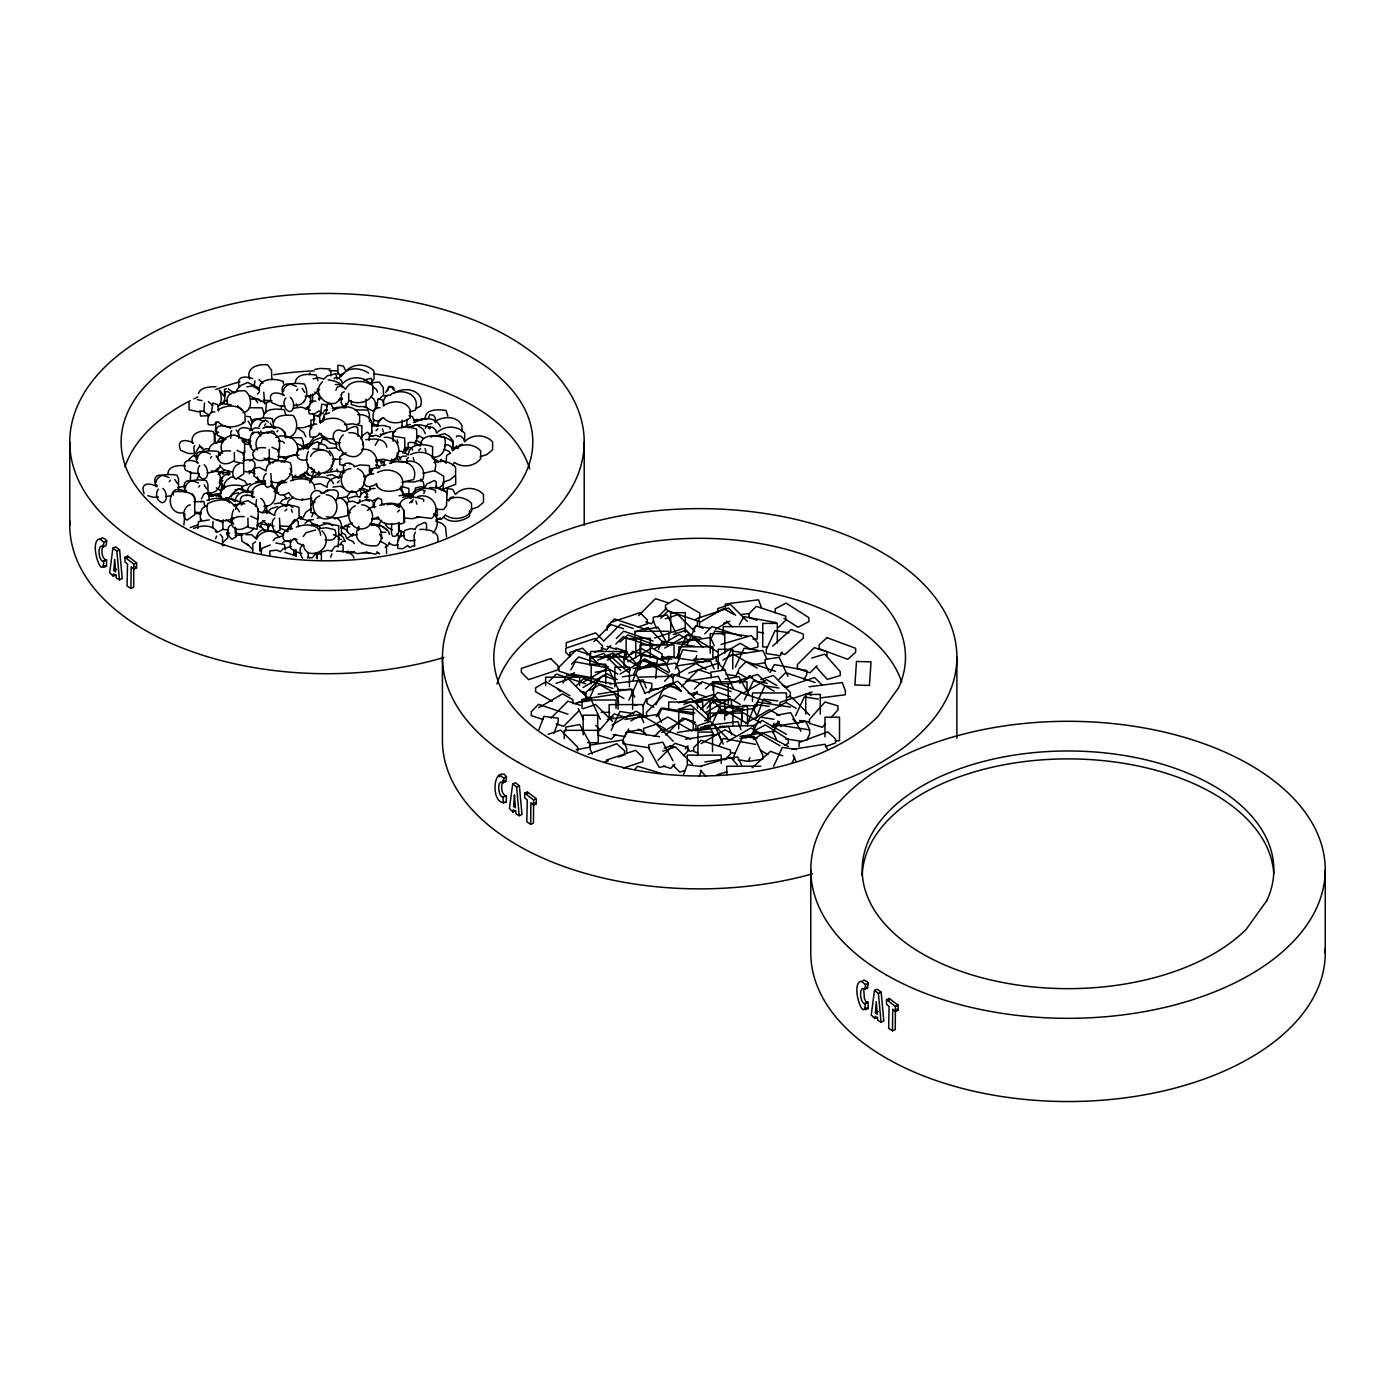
<?xml version="1.0" encoding="UTF-8"?>
<svg xmlns="http://www.w3.org/2000/svg" width="1395" height="1395" viewBox="0 0 1395 1395"><rect width="100%" height="100%" fill="white"/><g stroke="black" fill="none" stroke-linecap="round" stroke-linejoin="round"><path stroke-width="1.5" d="M335.288 384.532L340.955 384.636L345.489 389.275C350.633 379.196 364.723 379.858 372.866 385.717L372.866 393.634C369.222 403.085 356.893 404.672 348.715 400.505L347.599 404.184L345.018 405.718L342.507 405.771L341.304 402.353M341.304 395.116L342.037 392.727L344.356 391.786M348.715 393.407L348.715 401.341M368.681 434.054L371.767 433.06L371.767 430.95M371.767 425.144C372.831 417.471 364.06 413.827 357.661 414.664M223.34 519.812L222.816 522.55M243.079 454.979L244.648 450.934M244.631 444.412C244.718 439.006 238.353 436.809 234.273 434.978C224.909 435.554 218.004 443.749 222.555 453.166M257.691 519.376L258.214 516.621M258.214 510.099L256.68 505.879L247.857 500.666C243.305 502.026 235.668 503.438 235.546 509.402M277.954 451.806L279.523 447.76M279.506 441.221C279.593 435.833 273.228 433.636 269.148 431.805C259.784 432.38 252.879 440.576 257.43 449.992M321.303 443.157L321.914 439.966L324.686 437.455M103.788 567.381L106.561 566.161L106.561 559.831L103.788 561.069C103.021 582.674 88.164 541.574 99.586 538.906L103.962 542.202L103.213 546.98L105.985 545.741L106.735 540.981L105.724 539.447L102.358 537.685L100.405 539.237M502.95 782.857C497.335 778.061 497.422 795.778 502.88 797.277L506.315 795.708L506.315 802.038C493.952 806.502 491.912 780.537 499.34 774.783L503.7 778.079L502.95 782.857L505.722 781.618L506.472 776.858L504.362 774.208L501.084 774.051L499.27 776.91M865.353 1009.736L868.126 1008.498L868.126 1002.185L865.353 1003.406C864.638 1024.976 849.677 983.981 861.151 981.243L865.528 984.556L864.778 989.317L867.55 988.096L868.3 983.318L867.289 981.784L863.923 980.022L861.988 981.574M133.763 569.369L133.693 587.243L130.921 588.481L127.084 585.987L127.52 564.033L124.975 562.045L124.957 557.355L127.73 556.117L136.605 562.865L136.518 567.939L133.746 569.177L131.13 566.858L130.921 588.481M533.587 803.38L533.448 823.12L530.675 824.34L526.839 821.847L527.258 799.91L524.729 797.923L524.712 793.214L527.484 791.994L536.36 798.742L536.273 803.816L533.5 805.037L530.867 802.735L530.675 824.34M895.398 1009.84L895.259 1029.597L892.486 1030.818L888.65 1028.324L889.086 1006.388L886.557 1004.383L886.522 999.692L889.295 998.471L898.171 1005.22L898.084 1010.276L895.311 1011.514L892.695 1009.213L892.486 1030.818M169.318 481.659L170.417 480.159M198.683 487.064L199.764 485.565M210.61 458.031L211.691 456.531M242.643 423.295L243.218 422.057M249.112 473.829L250.193 472.33M250.298 447.237L251.396 445.737M252.739 434.194L253.82 432.694M264.649 425.248L265.748 423.749M296.682 390.513L297.78 389.013M305.61 479.636L306.691 478.136M335.899 390.373L337.154 387.165L340.31 386.101M339.508 377.731L340.764 374.505L343.902 373.459M352.22 536.308L353.022 533.622M448.946 501.032L450.201 497.823L453.34 496.759M458.048 448.475L459.304 445.267L462.46 444.203M308.243 448.37L310.3 445.197L314.869 442.738L317.746 441.762L319.717 443.627M331.748 550.729L334.73 546.892L341.252 544.12L343.065 545.41L343.205 551.932M359.823 496.603L361.88 493.429L367.861 490.447M412.972 496.079L414.228 493.568L419.581 490.447L422.458 489.471L424.429 491.336M415.135 529.019L417.175 525.828L424.638 522.41L426.452 523.683L426.591 530.205M424.882 487.117L426.94 483.943L434.386 480.508L436.199 481.798L436.339 488.32M124.957 557.355L133.833 564.103L133.746 569.177M260.708 432.555L260.795 430.811M362.578 444.778L362.665 443.035M524.712 793.214L533.587 799.963L533.5 805.037M886.522 999.692L895.398 1006.44L895.311 1011.514M334.19 378.83L335.166 377.626L338.898 378.184L341.618 380.922L342.385 383.799C349.57 375.813 363.241 375.813 370.442 383.799M416.477 437.158L419.372 435.92L423.4 438.396M428.404 428.195L429.381 426.992L433.113 427.55L435.85 430.27L436.6 433.165C443.802 425.161 457.473 425.161 464.657 433.165L464.657 441.082M444.412 445.894L445.389 444.691L449.12 445.249L451.335 447.132L452.608 450.864C459.809 442.86 473.463 442.86 480.665 450.864L480.665 458.781C474.527 466.505 462.46 468.284 454.491 462.408L452.66 465.32M456.339 436.931L457.316 435.728L461.047 436.286L463.768 439.006L464.535 441.901C471.719 433.915 485.39 433.915 492.592 441.901L492.592 449.818L486.96 454.508L480.142 456.81M281.249 408.299L281.79 405.544M387.653 390.862L388.647 387.182L390.199 386.206L393.477 387.374L394.68 390.46M287.841 531.809L288.556 527.763L294.397 519.637L298.146 521.242L298.513 526.647M332.254 464.256L332.115 466.383L331.138 465.546M375.22 445.336L378.62 439.46M311.19 525.845L312.375 524.049L314.224 523.979L318.949 526.037L320.118 527.92M863.801 990.049L864.394 998.698L865.929 1001.523L868.126 1002.185M227.368 532.576L226.844 534.808M261.214 524.607L260.324 527.467M315.305 553.362L312.654 557.582L309.411 557.948L308.487 556.64M316.473 557.808L316.526 553.048M113.274 576.152L113.518 573.938L116.029 575.786L116.256 578.018L119.482 579.832L122.254 578.594L119.621 549.892L115.698 546.857L112.925 548.096L109.664 572.735L113.274 576.152L116.047 574.914M513.011 812.029L513.273 809.797L515.784 811.663L516.01 813.895L519.219 815.709L521.992 814.471L519.376 785.769L515.452 782.734L512.68 783.973L509.419 808.594L513.011 812.029L515.784 810.791M874.839 1018.49L875.083 1016.275L877.594 1018.123L877.821 1020.355L881.047 1022.169L883.82 1020.948L881.187 992.229L877.263 989.212L874.491 990.433L871.247 1015.072L874.839 1018.49L877.612 1017.269M655.737 678.354L657.324 658.771L671.867 659.155M741.198 725.051L742.803 705.469L757.345 705.853M113.849 570.503L114.686 559.308L115.68 571.88L113.849 570.503L116.622 569.282M875.415 1012.84L876.252 1001.645L877.246 1014.217L875.415 1012.84L878.187 1011.619M155.996 482.618C157.077 473.097 169.998 474.126 176.956 475.189L178.543 479.008L178.473 490.342M167.923 473.655C168.429 465.459 179.135 465.163 185.308 465.756M185.361 488.023C186.442 478.502 199.345 479.549 206.32 480.595L207.907 484.431L208.082 494.126M197.288 458.99C198.369 449.469 211.29 450.498 218.248 451.544L219.835 455.38M197.27 479.06L199.276 474.23M209.198 450.027C209.32 443.157 217.829 441.779 223.217 441.936M220.811 497.317C218.056 485.198 233.558 483.838 241.788 485.931L243.532 491.528M263.254 417.244C264.335 407.724 277.256 408.752 284.214 409.799L285.975 415.414M283.359 391.472C284.44 381.951 297.362 382.997 304.337 384.043C309.899 393.094 305.679 407.27 293.281 405.265M295.287 382.526C296.368 372.988 309.289 374.034 316.247 375.081L318.008 380.678M425.091 417.959C426.173 408.421 439.094 409.467 446.051 410.514L447.812 416.111M195.649 452.625L199.241 446.714L202.537 447.76L203.374 449.765M201.438 498.8L204.141 493.69L206.931 493.132L209.058 495.173L208.936 500.474M222.38 489.941L223.653 486.559M228.414 470.464L228.327 475.224M283.97 458.746L284.318 457.107M290.91 524.747L290.805 529.507M311.748 516.691L313.683 512.436M372.029 470.9L372.761 468.389M385.578 392.536L389.17 386.624L392.466 387.653L393.303 389.676M392.971 462.041L393.704 459.53M404.881 453.079L408.473 447.167L411.787 448.196L412.606 450.219M302.209 500.474L302.82 498.747M334.87 519.114L335.149 517.894M194.62 502.392C196.503 490.709 180.844 490.935 173.172 491.982C166.894 500.386 171.114 514.65 183.216 512.872M309.725 483.001L311.992 477.317C319.019 476.898 330.51 475.433 333.422 483.751M372.238 423.679L374.453 419.86M428.457 418.36L429.66 414.646L433.322 415.152L435.31 417.802L435.432 422.65M346.553 404.114L345.228 405.893M310.719 510.343L310.998 508.443M338.584 537.563L338.758 525.688L326.413 523.613L317.519 526.578M361.724 437.716L361.915 425.841L352.447 423.818L344.495 424.638M432.485 458.693L432.677 446.836C424.568 443.383 408.665 442.947 408.369 454.927L402.841 451.614L398.412 451.091M231.186 496.864L232.25 493.708L238.109 488.965L247.386 490.883L253.001 494.092M256.035 537.267L258.493 532.506L262.957 529.35L274.553 532.227L279.192 537.145M267.962 528.304L270.421 523.543M275.478 489.854L276.524 486.698L279.889 483.49M303.325 517.057L305.784 512.296L310.248 509.158M264.614 403.852L263.777 392.222M190.383 481.38L190.644 471.824M220.009 465.076C219.573 471.196 212.197 472.713 207.21 472.783M310.405 404.376L310.649 394.82M318.008 388.612C317.572 394.733 310.196 396.25 305.209 396.302M425.335 428.37L427.637 424.498L431.84 423.505M258.895 426.574L261.127 422.842L265.416 419.965L268.311 422.092M360.782 438.78L363.014 435.066L367.286 432.188L370.198 434.316M219.085 495.138L220.898 493.307M257.412 394.053L259.208 392.222M284.998 511.006L286.812 509.175M294.049 476.933L295.862 475.102M310.806 480.769L312.009 479.13M325.523 491.72L327.337 489.889M330.493 470.795L332.306 468.982M337.433 482.757L339.247 480.926M376.057 430.724L377.871 428.893M397.645 511.913L399.458 510.082M409.572 502.95L411.385 501.119M418.692 450.393L420.505 448.58M218.126 405.962L222.101 403.643L231.099 404.864M212.633 496.149L214.516 494.214L221.439 493.411M224.543 487.186L224.996 486.105M361.549 543.771L362.002 542.707M273.664 422.528C275.408 414.315 286.533 415.117 293.002 415.361C299.768 422.79 297.344 438.501 285.068 437.315M218.614 467.831L215.737 470.132M268.346 523.648L268.171 531.007M340.328 544.538L342.106 541.609L344.704 540.981M437.193 508.582L437.019 515.941M201.002 520.405L201.508 519.236M229.425 497.213L232.529 494.336L238.423 492.644M241.352 488.25L243.358 485.913L250.35 483.681M268.729 511.111L270.735 508.774L277.727 506.542M280.657 502.148L282.662 499.811L289.637 497.579M273.141 540.597L275.146 538.261L282.139 536.046M393.076 441.413L393.198 432.903L392.012 431.404L383.276 433.601L379.806 436.914L376.214 435.31L369.256 436.094L369.134 440.558M277.012 431.665L277.832 430.567M342.124 526.63L341.287 528.705M305.784 444.691L303.308 448.58M321.024 422.371L323.483 418.483M389.467 542.376L388.333 545.061L385.212 547.363M401.394 533.413L398.935 537.319M441.361 459.304L440.21 461.989M330.65 557.18L331.923 553.92M358.742 503.054L360.015 499.776M411.874 502.531L413.147 499.253M423.801 493.568L425.056 490.308M311.068 444.482L313.962 440.314L321.739 437.385M378.76 524.485L381.637 520.318M313.038 378.899L319.019 377.574L323.71 379.213L327.197 375.9L335.933 373.703L337.119 379.178M215.493 538.836L216.696 536.011M312.759 394.053L312.393 401.865M236.644 390.304L239.678 385.997L247.735 382.457L257.325 387.182L259.522 391.298M231.117 518.521L230.419 522.567L226.077 519.707M323.065 420.889L324.599 417.244M392.518 435.118C395.221 424.83 408.892 426.242 416.669 429.137L416.756 439.094L414.873 444.273M216.696 442.965L220.183 437.856L224.211 440.14M198.404 393.564C200.758 386.642 210.052 386.99 216.051 386.659M310.544 456.374C313.369 448.772 327.86 447.132 330.563 455.694M303.221 536.552L305.993 532.716L315.584 529.943M284.632 462.181C285.835 456.636 292.322 455.049 297.24 455.084M347.407 502.165L352.778 501.136L357.783 503.194M391.646 523.7L391.42 533.535L392.797 536.221C400.121 537.459 399.493 527.293 398.621 522.898L398.621 530.815L403.783 532.367M234.308 452.521L234.534 461.64L243.497 463.541L244.177 453.741L237.08 450.428M213.016 521.399L212.877 527.728M269.183 449.347L269.409 458.467L278.372 460.367L279.052 450.568L271.955 447.254M247.891 518.225L248.118 527.327L257.081 529.228L257.744 519.428L250.664 516.133M351.244 491.057L346.692 496.759L337.555 498.556M538.871 729.794L543.928 716.385L558.157 718.163L558.157 722.139L553.815 733.63M675.354 668.937L682.608 649.774L696.82 651.57M694.658 661.282L696.82 655.528M683.672 774.33L687.299 764.756L701.528 766.553M699.348 776.265L701.528 770.511M747.65 723.656L754.904 704.492L769.116 706.271M756.247 718.285L763.483 699.122L777.712 700.918M323.902 411.281L325 409.973L327.406 410.165M354.243 551.531L353.144 552.838L346.448 551.513M308.155 556.971L307.563 558.105M220.131 454.944L222.171 451.038M262.818 428.335L267.282 426.329L275.931 428.213M309.324 374.627L309.986 373.006M314.468 436.705L309.516 443.401L303.36 445.842M338.078 547.102L338.898 537.197L333.44 534.634M305.261 448.248L308.487 443.959L311.8 445.005M384.689 459.443L383.939 465.895M563.005 682.922L566.771 674.814L599.588 679.888M588.673 700.133L597.461 681.196L611.533 683.358M633.574 674.395L642.363 655.458L656.417 657.62M633.016 679.958L641.822 661.003L655.877 663.183M611.115 730.405L619.903 711.45L633.975 713.63M628.918 700.063L637.707 681.109L651.779 683.288L651.779 687.247L649.128 692.931M658.37 649.407L662.137 641.299L694.954 646.373M626.059 734.642L628.692 728.957M642.973 706.201L646.495 698.616M666.339 665.066L670.106 656.94L702.923 662.015M656.016 704.667L664.805 685.712L678.859 687.892M686.968 644.996L695.756 626.059L709.828 628.238M658.283 716.071L662.067 707.945L694.867 713.019M710.927 639.137L714.693 631.011L747.511 636.103M721.912 669.757L730.718 650.802L744.773 652.982M735.304 667.141L744.11 648.204L758.165 650.366M711.694 724.947L720.483 705.992L734.555 708.172M738.618 670.21L735.985 675.895L725.941 674.343M744.355 700.011L753.16 681.074L767.215 683.236M756.038 704.754L764.844 685.817L778.898 687.997M753.875 710.16L757.659 702.051L790.459 707.125M782.089 651.918L780.328 655.702L766.274 653.54L766.274 649.564L775.062 630.627L789.134 632.807M751.155 736.037L759.944 717.1L773.998 719.279M749.952 757.555L748.208 761.339L738.147 759.787M772.255 727.022L773.998 723.238M773.109 732.95L776.893 724.825L809.71 729.899M795.499 715.862L804.287 696.925L818.359 699.104M773.597 766.308L782.386 747.354L796.44 749.533M792.046 762.978L794.697 757.293M806.694 740.361L809.71 733.857L809.606 729.602L805.839 721.477L773.022 726.568M265.469 413.042L266.445 403.138L258.441 399.58L250.437 398.987M221.439 403.957L224.089 401.045L227.594 400.487M216.103 421.674L215.423 431.683L218.544 432.31M233.872 505.531L235.598 504.24M317.711 416.512L320.362 413.6L323.867 413.042M184.96 513.918L183.896 524.991M272.827 463.175L275.059 459.966M291.625 524.468L298.321 518.103L309.934 520.98L314.555 525.898M308.417 451.544C305.278 457.839 305.662 468.72 314.45 469.714M415.309 532.192L414.036 535.471L414.664 546.299M208.518 495.208L210.976 494.231L213.941 495.888M304.581 400.871L303.325 402.161M348.349 551.042L346.849 553.135M570.834 669.862L575.246 661.858L607.627 667.821M656.295 716.559L660.724 708.555L693.088 714.519M739.385 624.629L743.814 616.625L776.178 622.588M718.791 746.43L723.22 738.426L755.584 744.389M769.988 672.582L774.399 664.578L806.781 670.524L806.781 674.5L804.113 679.295M222.38 484.954L220.689 490.709L216.347 487.849M314.102 470.586L312.428 476.358L304.546 472.504M300.466 518.8L301.442 517.092M332.812 462.338L335.166 459.164M233.68 509.855C231.57 514.04 230.768 520.509 233.75 524.276M322.071 493.586C327.947 488.459 344.582 486.838 335.794 500.683M357.73 503.578C361.88 499.584 376.72 496.341 372.57 507.117M188.9 459.321L192.859 455.938L197.358 455.59M278.268 486.07L282.383 481.938L285.818 482.426M253.89 528.06C250.28 534.529 241.527 534.442 235.18 533.082L235.18 527.136M299.21 477.212L301.547 474.753M312.131 478.119L316.09 474.719L320.588 474.387M310.928 504.711L314.904 501.311M378.83 399.232L382.788 395.831L387.287 395.5M304.999 523.387L308.958 519.986L313.456 519.655M377.191 468.633L381.149 465.233L385.648 464.901M398.133 459.775L402.091 456.374L406.59 456.043M402.946 453.236L404.829 448.057L404.742 438.1L392.379 436.007M367.426 510.518L371.401 507.135L375.9 506.803M103.387 544.678C101.294 549.264 100.963 557.233 105.898 560.162L106.561 559.831M503.142 780.555C501.032 785.141 500.718 793.11 505.653 796.039L506.315 795.708M203.147 450.341L205.745 448.772L209.337 448.841M251.362 420.383L256.244 418.727L264.387 421.255M282.575 542.638L285.173 541.068L291.538 541.783M404.463 427.271L406.765 425.039L410.287 424.498M219.364 405.596C222.067 401.254 221.648 394.628 219.294 390.129M268.328 433.374L271.659 430.898L273.943 431.875L274.78 433.897M341.984 454.003L343.013 452.747M309.725 405.858L305.331 409.153M216.033 495.975L221.282 492.679M398.325 544.992L393.808 545.428L388.961 543.265M430.916 437.053L434.525 435.467M341.234 398.586L335.375 403.347C322.89 405.579 312.253 391.053 322.541 381.759M375.203 404.812L376.615 403.207M235.982 392.1L237.516 390.356M234.308 460.455C217.358 472.347 209.791 448.266 230.611 451.038M269.183 457.281C252.233 469.173 244.666 445.092 265.486 447.865M247.891 526.142C230.925 538.034 223.357 513.953 244.195 516.725M626.146 658.771L632.824 651.291L663.026 660.288M615.666 734.398L611.428 739.158L598.49 735.304L598.49 731.329L614.079 713.909L627 717.762M634.864 769.273L637.532 766.274L661.683 773.475M707.038 708.119L713.717 700.639L743.901 709.636M825.23 724.092L822.387 727.266L809.449 723.412L809.449 719.436L825.038 702.016L837.976 705.87L837.976 709.828L830.897 717.762M346.378 525.078L344.67 526.944L341.147 526.996M432.991 533.064C437.873 528.548 439.233 518.086 433.531 513.883M372.343 380.852L374.034 379.074L374.034 371.14C366.85 363.153 353.179 363.153 345.995 371.14L343.327 366.031L337.852 365.211L337.782 374.104M308.888 406.538L306.377 407.793M264.841 520.649L257.796 524.503M549.089 681.318L556.378 674.047L585.795 683.846M593.939 641.543L610.94 624.559L623.548 628.761M571.497 664.212L578.768 656.94L608.203 666.74M603.564 641.229L620.566 624.245L633.173 628.447M574.426 672.495L571.601 675.319L558.994 671.117L558.994 667.159L575.978 650.175L588.585 654.377M638.526 615.631L655.51 598.647L668.118 602.849M616.381 638.474L623.67 631.203L653.087 641.003M610.801 645.466L606.546 649.721L601.158 647.908M615.84 644.037L623.129 636.765L652.546 646.565M576.187 685.922L583.476 678.65L612.893 688.45M550.938 718.163L567.922 701.179L580.529 705.382M653.959 620.967L651.134 623.792L645.728 621.996M658.213 616.712L666.705 608.22M660.742 618.299L668.013 611.027L697.448 620.827L697.448 624.786L693.071 629.162M579.117 710.753L563.545 726.324L556.343 723.935M704.737 633.836L712.025 626.547L741.442 636.364M664.543 681.266L671.815 673.994L701.249 683.794M740.832 614.602L749.132 613.556L756.369 606.372L785.786 616.172L785.786 620.147L778.515 627.419M681.492 686.654L698.476 669.67L711.084 673.872L711.084 677.831M694.518 689.025L701.79 681.736L731.224 691.554M654.307 736.455L661.596 729.184L691.013 738.984M665.764 735.043L682.748 718.059L695.373 722.261M738.862 668.85L746.151 661.561L775.568 671.361M700.726 709.427L717.71 692.443L730.317 696.646M657.987 760.258L674.988 743.273L687.595 747.476L687.595 751.434L683.341 755.689M685.189 748.784L688.101 745.872M733.962 700.133L741.251 692.844L770.668 702.661M674.849 764.181L670.611 768.436L663.392 766.029M778.323 679.94L785.594 672.669L815.029 682.469M817.069 665.711L809.989 672.791L797.382 668.589L797.382 664.613L814.366 647.629L826.973 651.831L826.973 655.807M724.65 759.874L730.474 754.05L730.474 750.091L701.057 740.292L693.768 747.563L693.768 751.521L697.692 752.829M241.893 440.715L246.026 440.018M343.257 434.856C332.969 444.151 343.623 458.659 356.091 456.427C369.344 451.091 363.31 430.48 348.837 432.868M370.163 436.077L373.738 435.85M320.397 492.923L324.582 493.132M378.289 460.507L376.336 462.303L375.97 460.333M620.008 642.049L627.872 634.969L656.47 645.571M705.486 688.746L713.351 681.667L741.931 692.269M772.708 646.024L791.07 629.529L803.311 634.062L803.311 638.021L784.966 654.534L780.886 653.017M752.114 767.825L770.476 751.312L782.717 755.863M261.789 483.298L265.486 480.578M204.455 402.893L203.879 411.961L209.773 415.466M354.138 466.802L360.015 464.936L369.483 465.564L369.553 474.614L364.025 476.741M219.242 482.914L222.886 480.49M342.438 398.255L338.671 399.981M249.775 430.602L255.111 427.916L259.609 428.265M419.459 445.476L420.61 444.709M246.828 386.833L252.286 385.962L259.017 389.623C259.313 377.626 275.199 378.08 283.307 381.533L283.394 383.573M269.357 458.292L268.764 462.739M223.2 498.869L228.658 497.998L235.389 501.642C235.04 492.557 246.2 490.133 253.262 491.877M235.127 489.907L240.585 489.035L247.316 492.679C246.967 483.594 258.11 481.17 265.19 482.914M262.504 512.767L267.962 511.895L274.693 515.54C274.989 503.543 290.892 503.996 298.983 507.449L299.071 517.406M274.431 503.804L279.889 502.932L286.62 506.577L288.294 500.822L293.491 497.265M314.939 484.501L320.397 483.629L327.127 487.291C326.657 479.566 335.48 476.218 341.949 477.16M326.866 475.555L332.324 474.684L339.055 478.328L340.729 472.574L343.85 469.923M380.19 434.455L385.648 433.583M393.407 432.241L395.622 431.195M387.078 504.694L392.536 503.822L399.266 507.484C399.563 495.487 415.448 495.94 423.557 499.393L423.644 501.433M398.987 495.748L404.445 494.876L411.176 498.521C411.49 486.524 427.376 486.977 435.484 490.43L435.571 492.47M209.285 495.957L215.109 494.998L221.944 497.37M413.565 420.54L416.878 419.424L422.144 420.226M254.936 380.818L254.291 385.909M367.6 475.12L365.263 477.596C360.991 488.355 370.547 487.971 376.005 484.065C380.12 494.092 393.791 491.668 401.812 488.494C407.305 472.678 389.1 466.244 377.522 472.469M218.056 474.161L221.822 472.713L229.791 472.8M319.106 399.301L320.571 398.185M217.027 442.372L225.938 439.216M249.688 460.995L253.349 458.885M305.331 448.475L308.992 446.365M415.152 422.075C422.72 416.46 436.286 417.244 440.419 426.765M382.457 417.872L378.376 422.249L377.661 426.295L370.93 422.633M408.648 427.812L414.873 425.126L420.401 424.9L429.887 426.94L429.974 428.98M190.226 527.606L198.073 524.799M256.541 499.445L255.703 506.472M438.065 488.808L443.697 484.117L443.697 476.201L434.787 470.83M753.405 739.559L763.204 733.334L788.332 746.534M223.688 499.48L226.182 497.91L232.738 499.044L239.678 501.869L241.998 504.345M349.517 463.82L350.494 463.21M303.779 545.602L297.902 543.213L294.798 538.732C289.323 542.62 279.767 543.004 284.039 532.245L288.015 528.844L292.514 528.513M377.33 498.678L372.186 500.944M377.975 552.612L375.482 554.164L366.205 552.246M440.419 517.998L436.025 519.62M357.172 424.376L359.614 422.912L359.614 414.978C354.975 404.567 340.729 405.3 332.516 410.793M326.587 491.528L329.063 490.168M607.418 660.184L617.706 654.238L641.735 668.118M538.609 707.736L562.621 693.873L572.926 699.819L572.926 703.778M630.976 654.272L641.264 648.326L665.293 662.189M583.511 681.998L607.522 668.135L617.828 674.081M694.64 619.99L699.784 617.026L699.784 613.05L675.755 599.187L665.467 605.134L665.467 609.092L672.861 613.364M582.953 687.561L606.982 673.698L617.27 679.644M627.855 661.823L651.883 647.96L662.172 653.906L662.172 657.865M655.022 648.379L679.051 634.516L689.357 640.462M589.614 690.525L599.902 684.579L623.931 698.459M634.516 664.787L644.804 658.841L668.833 672.721M664.665 648.065L688.677 634.202L698.982 640.148M620.077 673.994L644.106 660.114L654.394 666.06M638.945 669.914L649.233 663.968L673.262 677.831M683.515 643.984L693.821 638.038L717.832 651.918M715.443 629.18L728.382 621.699M669.025 656.156L665.328 658.3L661.893 656.313M674.953 657.969L678.65 655.842M671.849 677.36L695.878 663.497L706.166 669.426M716.123 656.871L707.544 661.823L701.999 658.614M722.854 660.149L733.16 654.203L757.189 668.065M612.021 724.999L636.05 711.136L646.338 717.082M630.889 720.919L641.177 714.972L665.206 728.853M626.024 732.776L629.72 730.631M657.498 722.994L667.804 717.047L691.815 730.928M750.318 676L746.883 677.97L737.641 672.634M739.751 683.184L750.057 677.238L774.086 691.118M661.631 732.549L685.66 718.669L695.948 724.615L695.948 728.591L692.251 730.718M705.975 712.374L730.003 698.494L740.292 704.44M742.576 693.489L766.587 679.627L776.893 685.573M712.636 715.339L722.941 709.392L746.953 723.255M707.614 719.105L731.643 705.225L741.931 711.171M726.481 715.025L736.769 709.078L760.798 722.941M701.075 743.657L725.104 729.777L735.409 735.723M745.436 723.482L769.465 709.602L779.753 715.548M761.809 716.263L785.821 702.4L796.126 708.346M752.097 726.429L762.385 720.5L786.414 734.363M726.847 741.878L750.876 728.016L761.164 733.944M745.715 737.798L756.003 731.852L780.032 745.715M772.098 726.185L779.491 721.912M270.351 458.519L266.532 460.35L264.126 458.031M246.409 495.731L247.525 495.295M409.502 547.52L414.21 545.393M319.804 495.87C307.597 500.491 313.579 519.358 326.081 518.905C340.537 518.033 340.537 495.644 326.081 494.772M355.446 505.862C343.257 510.5 349.238 529.368 361.724 528.914C376.179 528.042 376.179 505.653 361.724 504.781M217.934 409.99C226.147 404.498 240.393 403.765 245.032 414.175L245.032 422.11C237.342 427.48 224.857 429.747 218.126 421.691L213.295 424.987L208.378 424.69C206.826 420.104 208.186 410.793 214.882 411.909M318.827 399.144L321.513 397.714M319.804 422.214C328.017 416.721 342.263 415.989 346.902 426.399L346.902 430.358M383.137 405.805C391.35 400.33 405.596 399.598 410.235 410.008L410.235 417.925C402.545 423.313 390.059 425.562 383.329 417.523L378.498 420.802L373.581 420.523C372.029 415.919 373.389 406.608 380.103 407.741M413.321 422.58L421.255 419.302L427.184 418.814M434.874 421.586C443.087 416.094 457.333 415.361 461.972 425.771L461.972 431.718M754.66 730.596L765.436 724.929L788.297 739.437L788.297 743.395L784.705 745.296M353.231 534.18L346.78 538.679L345.507 534.948L341.479 532.471M447.603 500.108C455.101 495.417 465.564 496.934 471.545 503.403L471.545 511.337C465.424 519.045 453.34 520.823 445.371 514.964L441.413 519.202L437.315 519.306L437.019 517.911M103.213 546.98C97.58 542.184 97.667 559.901 103.125 561.4L103.788 561.069M502.88 797.277L503.543 803.258M864.778 989.317C859.146 984.539 859.233 1002.238 864.691 1003.737L865.353 1003.406M239.242 463.89C232.93 465.058 230.001 476.706 236.051 479.165L243.741 473.777L243.672 463.436M190.261 504.833C183.948 506.001 181.019 517.65 187.07 520.091L194.742 514.72L194.69 504.38M282.017 480.368L278.058 483.769C274.431 496.219 281.476 497.195 289.009 492.557C292.409 501.537 304.372 500.439 311.8 498.05M281.389 483.106L286.725 482.356M302.331 474.248L304.04 473.498M285.853 397.976C282.209 401.655 283.987 410.636 289.881 411.577C295.635 410.304 294.136 400.348 290.265 397.296M194.864 445.598L193.783 447.097L194.742 456.688M231.814 430.759L230.733 431.77L230.716 438.204M199.781 465.477C196.137 469.156 197.916 478.136 203.809 479.095C209.546 477.805 208.064 467.866 204.176 464.797M158.489 489.122C154.845 492.801 156.624 501.764 162.517 502.723C168.272 501.45 166.772 491.493 162.901 488.424M206.774 505.775C199.921 507.449 199.747 514.772 200.671 520.509M393.913 393.338C404.009 385.717 425.109 389.972 420.697 406.084L415.553 408.665M204.455 410.81L197.933 411.734L189.057 409.729L189.057 401.795M326.849 448.458L336.317 447.9M319.542 528.635L326.064 527.694L334.922 529.716C338.532 539.08 332.115 541.382 325.087 539.551M349.447 497.928L355.83 496.132L359.997 497.143M402.597 497.405L408.962 495.609L413.147 496.62M246.008 534.703L251.675 534.686L256.523 539.22C261.161 528.81 275.425 529.542 283.621 535.035M296.42 427.794L303.866 427.637L311.73 424.934M341.234 459.025L332.411 459.373M103.962 542.202L106.735 540.981M112.925 548.096L116.849 551.112L119.621 549.892M103.125 561.4L105.898 560.162M133.833 564.103L136.605 562.865M503.7 778.079L506.472 776.858M512.68 783.973L516.603 786.989L519.376 785.769M533.587 799.963L536.36 798.742M865.528 984.556L868.3 983.318M874.491 990.433L878.414 993.467L881.187 992.229M864.691 1003.737L867.463 1002.517M895.398 1006.44L898.171 1005.22M418.831 516.952L412.31 518.696L404.027 518.016M265.294 403.015L270.839 401.062M233.68 517.789C222.973 524.799 202.938 519.742 207.75 503.665C215.754 499.427 228.728 497.004 234.343 506.089L239.87 503.194L244.666 503.857M281.162 462.041L285.103 461.483M369.222 474.195L373.72 473.864M304.127 448.144L309.829 446.33M407.706 427.358L416.896 424.934L423.278 429.276L425.353 433.688M435.624 436.112L444.831 433.671L449.521 436.548L453.096 440.994L453.288 450.341M193.539 528.531C201.072 525.252 212.528 524.067 217.376 532.245L222.904 529.35L227.699 530.013L227.699 537.929L222.973 542.254M597.583 660.131L609.842 655.598L628.186 672.094M678.476 709.48L690.717 704.946L709.078 721.442M588.149 754.346L616.73 743.762L624.594 750.824L624.594 754.8L618.473 757.067M604.174 762.367L608.255 760.85M825.352 746.691L835.57 742.907L835.57 738.949L827.706 731.869L799.108 742.454L799.108 746.43M326.849 439.146L324.477 439.617L321.303 435.362M384.375 462.338L382.003 462.809L379.109 459.757M265.8 510.901L266.689 510.587M243.026 412.658C253.158 410.932 252.111 395.762 245.119 390.827C237.324 390.304 224.124 392.64 227.49 403.661M106.561 566.161L103.701 565.498M434.002 462.739C441.238 459.513 450.219 461.466 455.607 467.238L455.607 475.172L449.992 479.845L443.174 482.147M506.315 802.038L505.06 802.195M868.126 1008.498L865.266 1007.835M225.449 470.22L219.451 472.103M338.532 535.349L341.548 534.285L341.409 524.241L339.857 520.597L336.753 517.946M363.764 380.015L371.297 378.307L372.482 383.782M456.862 446.818L452.224 448.057M367.042 552.333L357.608 553.641L350.738 551.496M610.609 622.501L640.026 612.684L647.315 619.973L647.315 623.931L637.498 627.209M665.258 618.857L677.865 614.654L694.85 631.639M635.632 631.778L648.239 627.576L665.223 644.577M586.72 654.9L590.643 653.592M594.566 652.285L602.413 649.669L602.413 645.711L595.142 638.422L565.707 648.239L565.707 652.197L570.084 656.574M591.061 657.708L603.669 653.505L620.653 670.489M654.604 638.021L684.038 628.221L691.31 635.51M600.687 657.394L613.294 653.191L630.278 670.175M673.227 634.498L685.834 630.296L702.818 647.28M723.9 623.216L729.777 621.246M556.099 683.306L568.707 679.103L585.691 696.088L585.691 700.063M574.897 703.655L582.099 701.267M688.729 673.035L718.163 663.235L725.435 670.507M583.005 708.712L595.613 704.51L612.597 721.494M665.171 685.503L677.778 681.301L694.762 698.285M644.385 693.21L673.802 683.41L681.091 690.682M548.043 734.328L560.65 730.126L577.652 747.11L577.652 751.068M728.19 684.143L757.607 674.343L764.896 681.614M678.598 702.818L691.205 698.616L708.189 715.6L708.189 719.558L704.58 720.762M683.846 704.318L713.264 694.518L720.535 701.79M760.763 679.609L773.371 675.407L790.355 692.391L790.355 696.349L786.763 697.552M785.176 687.334L814.593 677.517L821.882 684.806M606.232 760.135L635.649 750.318L642.921 757.607L642.921 761.565L623.303 768.104M812.064 692.042L792.447 698.581L789.535 695.669M664.229 748.173L671.431 745.767M662.869 751.19L675.494 746.988L692.478 763.972M804.183 720.936L796.981 723.325L792.744 719.088M685.259 770.336L679.871 772.15L672.791 765.07M210.349 496.097L214.987 494.929M350.912 468.668C337.764 469.417 338.584 489.366 350.197 492.139C364.67 494.528 370.721 473.916 357.469 468.563M391.088 394.105C402.667 387.88 420.854 394.314 415.379 410.13L409.38 411.996M185.326 486.157L177.845 487.448M206.931 500.352C214.115 498.015 223.932 496.289 229.547 502.706M311.469 472.103L314.712 471.109M290.526 480.961C298.635 477.508 314.52 477.055 314.817 489.052M324.39 472.992L336.753 470.9L343.885 472.678M410.392 454.648C421.97 448.423 440.157 454.857 434.682 470.673L422.964 473.376M389.449 463.506C401.028 457.281 419.215 463.715 413.74 479.531L402.022 482.234M317.258 518.26L320.501 517.266M296.315 527.118C304.406 523.666 320.309 523.23 320.606 535.209M379.684 505.391C387.793 501.938 403.696 501.502 403.992 513.5M612.562 655.319L625.501 651.465L641.09 668.903M721.006 644.49L751.207 635.492L757.886 642.956L757.886 646.931L749.83 649.32M811.716 658.039L824.654 654.168L840.243 671.605L840.243 675.564L827.305 679.417L815.97 666.74M698.041 702.016L710.979 698.163L726.568 715.6M700.412 766.291L730.596 757.293L737.275 764.756M717.152 774.713L727.213 771.714M332.376 408.543L337.921 407.27L345.611 407.898M275.896 493.342L278.669 492.522M266.288 473.603C261.807 475.834 263.254 485.251 267.631 487.605L271.694 485.216L270.839 473.585M408.578 457.525L406.852 458.815L406.765 463.314M230.611 525.165C226.147 527.397 227.594 536.813 231.971 539.185L236.017 536.779L236.121 528.199M274.885 518.138C270.421 520.387 271.868 529.804 276.245 532.158L280.29 529.769L279.453 518.138M302.75 545.358C298.6 547.241 299.838 555.175 302.628 558.244M194.864 453.514L188.151 453.445L180.496 450.167C175.805 438.152 187.453 439.565 193.504 443.122M158.489 497.038L153.084 497.23L147.765 495.644M314.799 369.483L320.048 368.437L330.109 368.977M391.245 460.646L397.261 458.763L397.261 452.817M370.303 469.505L376.319 467.621C379.684 457.595 372.134 447.324 361.497 449.574M397.122 504.973L400.121 504.153M201.333 513.953L194.672 513.412M320.187 553.065L315.601 553.972M243.079 460.821C249.653 458.589 258.127 459.53 253.96 469.801L248.048 472.051L243.672 471.37M194.097 501.764L203.844 501.502L204.978 506.769M201.194 512.506L194.69 512.296M332.899 487.099L340.206 486.192L343.78 488.145M293.124 408.316L301.459 407.096L310.44 410.182M266.515 512.558L270.264 512.506M372.622 425.946L383.625 425.492L390.042 427.149L390.129 429.189M318.478 442.86L321.443 442.616M222.642 477.91L220.427 478.973L220.427 482.932M312.742 477.631L314.607 477.334M352.412 523.055L348.262 524.52C344.844 533.361 350.529 536.116 357.434 534.547M226.252 388.786L224.543 389.344L224.543 395.291M402.736 493.935L413.199 493.76M371.297 525.374L376.04 524.52L377.225 526.037M275.809 437.332C287.248 432.38 301.791 440.576 296.856 454.351L285.138 457.054L277.814 456.27M293.56 477.648L305.348 476.828L311.556 479.514M403.887 495.556L412.99 494.458M471.022 509.349L477.857 507.048L483.472 502.374L483.472 494.458C476.27 486.454 462.617 486.454 455.415 494.458L452.747 489.349L447.272 488.529L446.487 505.792L443.593 509.506L436.774 509.402M340.851 450.341L339.177 450.568L336.631 448.161L336.021 442.337M315.863 525.113L317.502 524.799M270.212 544.992L261.719 548.392L261.214 553.536M397.976 523.299C391.193 524.973 380.922 524.921 378.184 517.004L372.046 519.463M644.159 629.755L658.021 627.192L668.362 645.885M725.034 679.103L738.914 676.54L749.237 695.233M576.135 749.725L589.998 747.162M776.771 715.182L790.651 712.618L800.974 731.311M665.119 766.291L659.172 767.389L648.849 748.697L648.849 744.738L662.73 742.175L673.053 760.868M345.367 465.477L339.752 464.657L339.752 456.723L346.239 452.678M242.556 535.087L235.11 535.436M415.309 540.127C408.439 541.905 400.731 540.231 404.759 530.344L411.124 528.548L415.309 529.559M377.504 526.333L381.009 525.706L383.573 527.118L388.577 531.547L389.467 534.459M291.032 546.456L282.871 548.967L280.447 551.757L276.855 550.153L269.898 550.938L269.776 555.402M171.201 495.783L165.918 496.411M364.949 406.573L358.585 406.573L351.313 404.533L351.313 400.574M369.291 382.84L379.335 382.108L383.172 387.357L383.555 394.924M443.035 489.122L455.677 484.344L455.677 476.427M677.639 642.572L710.456 637.498L714.223 645.623M595.246 672.25L609.301 670.071L618.107 689.008M633.068 668.501L665.868 663.427L669.652 671.536M642.694 668.188L675.511 663.113L679.278 671.222L679.278 675.197M730.056 655.528L762.873 650.454L766.64 658.579M677.499 665.816L710.317 660.742L714.1 668.85M622.344 676.837L636.399 674.674L645.188 693.611M752.289 664.77L764.582 662.852M710.683 672.198L724.755 670.019L733.543 688.973M598.106 694.1L630.924 689.025L634.69 697.151M685.486 681.457L718.285 676.383L722.069 684.492M577.443 702.574L591.515 700.412L600.303 719.349M693.35 692.896L697.448 692.269M607.209 719.558L640.009 714.484L643.792 722.61M625.012 719.506L657.83 714.432L661.596 722.558M720.605 713.612L753.422 708.52L757.189 716.646M628.779 731.59L641.09 729.69M700.464 727.388L714.536 725.208L723.325 744.163M590.05 745.122L622.867 740.03L626.634 748.156L626.634 752.114M677.429 732.462L710.247 727.388L714.013 735.514M685.642 739.211L718.46 734.136L722.226 742.245M739.838 736.386L772.656 731.311L776.422 739.42M739.925 738.496L753.98 736.316L762.769 755.253L762.769 759.229L748.714 761.391M693.524 750.649L689.409 751.295L687.16 746.412M704.876 761.984L737.693 756.91L741.46 765.035M792.255 749.342L825.073 744.267L827.322 749.132M263.76 506.176C276.053 507.361 278.477 491.65 271.711 484.239M304.877 473.271L307.667 473.498M200.339 501.537L202.571 501.537M284.998 406.137L279.139 405.823L271.467 402.545C266.794 390.53 278.442 391.943 284.493 395.5M198.91 473.637L191.725 472.975L185.395 470.063C180.705 458.031 192.37 459.461 198.421 463M296.106 554.146L294.014 554.321M249.339 407.689L262.208 407.863L263.951 413.461M354.888 409.868L367.757 410.025L369.344 413.862L369.501 421.569M288.782 437.611L301.651 437.768L303.238 441.605L303.412 449.312M208.605 415.71L200.549 416.041L200.043 410.984M263.917 427.48C270.874 426.434 283.795 425.405 284.876 434.926M365.786 439.704C372.761 438.658 385.665 437.629 386.746 447.15M405.422 448.44L407.828 448.126M433.339 457.176C443.697 457.612 446.975 446.295 444.587 437.873C436.495 434.42 420.592 433.984 420.296 445.964L414.751 442.651L409.45 442.354L408.107 443.191L408.107 449.138M299.663 517.789L302.087 517.475M290.16 526.438L279.453 526.072M307.04 459.722C300.134 461.292 294.467 458.536 297.867 449.696L304.249 447.917L308.417 448.911M609.929 684.056L643.13 679.871L646.216 688.084M809.083 686.758L842.284 682.591L845.37 690.804L845.37 694.762L820.487 697.901M704.702 725.801L737.885 721.616L740.989 729.829M695.408 730.753L728.591 726.568L731.695 734.781M404.899 461.937C416.024 458.31 426.992 467.813 422.772 479.636L413.844 482.06L403.713 481.554M255.564 541.766L252.791 543.841L252.704 552.403M264.666 484.117C257.255 483.647 249.496 489 252.373 497.335M382.23 459.653L375.918 460.088M392.605 461.414L404.376 462.233M218.021 432.607L214.342 434.281L214.342 442.215L215.493 442.912M315.549 513.639L310.928 512.628L310.911 498.486M309.777 401.481L312.567 401.289M436.129 436.216L443.837 436.74L450.777 440.332L452.73 442.11L452.73 450.044M207.192 492.853C219.59 494.859 223.81 480.682 218.248 471.632L211.29 470.969M370.146 523.822L380.312 525.217L386.764 529.716M334.242 439.094L327.11 438.553L319.996 433.915L315.165 437.21L310.265 436.914C308.713 432.31 310.074 423.016 316.77 424.132M278.651 441.082L282.627 441.465L284.44 443.069M638.788 677.133L672.739 676.226L673.419 684.614M650.087 689.217L658.562 688.973M719.681 726.481L753.614 725.574L754.294 733.962M255.93 481.711L259.801 481.728M244.003 490.674L253.192 492.575M283.307 504.554L289.707 505.042L292.793 507.431M323.082 522.811L329.482 523.299L332.568 525.671M275.791 543.021L284.528 544.503L285.277 549.839M272.06 400.836L263.777 400.156M244.491 444.185L250.036 444.43M378.533 518.975L371.715 518.87M369.727 552.978L363.328 552.559M752.986 638.997L757.223 638.997L757.223 626.634L723.255 626.634L723.255 635.039M766.919 646.984L762.751 646.984L762.751 623.408L777.311 623.408L777.311 643.025M661.352 657.307L674.081 657.307L674.081 644.926L640.113 644.926L640.113 653.331M714.362 657.254L718.53 657.254M693.768 659.172L712.88 659.172L712.88 646.809L678.912 646.809L678.912 659.172M582.064 699.994L616.032 699.994L616.032 708.398M601.175 712.357L609.667 712.357M613.399 716.96L609.162 716.96L609.162 704.597L643.13 704.597L643.13 716.96M835.343 740.797L839.511 740.797L839.511 717.204L824.951 717.204L824.951 736.822M587.609 742.698L598.228 742.698L598.228 730.335L564.26 730.335L564.26 738.74M760.711 766.239L726.743 766.239L726.743 774.644M293.142 476.671C300.605 477.944 310.161 473.132 307.807 464.273M380.643 532.07L385.665 532.384M336.892 444.569L330.231 442.843L325.436 439.094M265.346 481.624L259.836 480.438L253.89 476.131L253.89 468.214L259.348 467.342L266.079 470.987C266.375 459.007 282.278 459.443 290.369 462.896C295.583 476.148 282.801 486.088 270.839 481.519M273.961 526.177L267.299 524.45L262.504 520.684M229.687 533.186L226.461 532.803M301.808 553.379L295.165 551.653L290.369 547.904L290.369 539.97M312.933 448.806L322.89 449.765M429.573 487.553C435.571 487.866 444.865 487.518 447.202 494.44M225.205 486.977L221.561 485.878L221.561 477.944L225.519 474.562L230.018 474.23M417.646 496.515C431.543 492.4 442.354 508.164 431.665 518.469L416.878 516.673M364.513 497.038L368.175 497.108M419.808 529.437C427.602 528.914 440.82 531.251 437.455 542.271M336.422 551.164C342.42 551.478 351.714 551.13 354.068 558.052M209.32 519.899L198.474 521.625L197.741 528.618M450.533 453.166L446.557 455.363L446.121 463.384M250.873 441.029L239.434 437.28C234.761 425.248 246.409 426.678 252.46 430.218M396.546 456.13L399.859 457.159L400.679 459.182M375.604 464.988L378.289 465.564L379.736 468.04M314.625 392.1L318.967 394.541L319.385 400.208M409.119 415.536L412.467 416.634L413.879 419.668M315.026 419.145L310.736 420.226L311.521 428.997M293.578 538.836L294.659 538.906M338.008 539.098L341.391 539.412M319.717 389.693L317.206 389.432M340.432 442.773C329.813 444.778 331.417 426.138 341.845 430.828C346.03 433.618 350.215 425.161 356.649 426.783L357.835 428.3L357.835 436.216M258.755 481.711L261.109 481.816M382.893 461.483L376.231 459.897M232.198 471.946L224.159 470.167L220.201 466.314M296.333 454.805L299.001 455.206M321.164 433.618L318.967 433.252M246.706 416.355L250.28 416.826L252.042 422.423M223.392 472.504L218.126 471.266M260.063 481.798L265.73 483.211M349.814 526.909L344.704 525.915M268.851 525.671L261.161 523.77M279.506 456.828L286.045 457.944M234.604 477.491L231.169 477.003L226.705 480.159L224.473 483.35L224.246 488.878M369.309 501.189L366.571 500.108L366.571 492.191L370.547 488.808L375.046 488.459M252.948 397.697L258.825 399.266L260.743 401.586M700.778 637.445L686.706 635.283L677.918 654.22L677.918 658.178M799.527 720.448L809.571 722M632.929 704.649L636.957 705.26M785.42 738.809L801.829 741.355M756.997 738.426L742.925 736.264L734.136 755.201L734.136 759.159M659.539 736.752L626.739 731.678L622.955 739.803L622.955 743.762L649.634 747.877M613.12 734.677L625.169 736.543M197.323 399.633L202.031 400.696M437.786 515.121L434.42 514.336M363.52 476.427L365.874 476.95M279.959 527.955L286.882 530.989M328.121 379.789C333.143 380.852 340.781 381.585 342.298 387.514M384.2 437.472C398.674 435.083 404.724 455.694 391.454 461.047L382.178 459.112M284.842 552.315L296.141 555.89M757.59 631.952L763.658 633.068M570.834 673.837L593.084 677.935M730.928 752.637L734.973 753.37M370.32 524.032C382.265 523.108 384.758 538.906 377.33 545.584C365.228 547.415 350.72 541.225 358.811 526.386L358.811 530.344M315.776 401.062C309.08 399.947 307.72 409.258 309.272 413.844L314.189 414.141L319.019 410.845L322.123 413.687M329.464 412.711L324.111 414.838L322.96 421.534M404.515 535.663C397.819 534.547 396.459 543.858 398.011 548.444L402.911 548.741L407.741 545.445L409.171 546.98M364.2 406.834L367.303 407.479M404.881 447.446L407.427 447.969M273.891 491.389L277.012 492.034M261.266 481.972L265.416 484.571M217.358 532.105L215.266 531.582M402.423 486.768L408.857 488.442L408.944 494.458M368.576 490.761L361.863 487.849M399.737 489.104L402.022 490.098L402.841 492.104M289.619 473.533L292.375 475.085L292.741 480.49M390.74 395.186C385.107 394 382.09 401.254 383.904 405.84M373.389 424.115L378.028 425.562M435.746 520.998L442.372 523.666L445.493 526.944L446.574 536.901M445.702 462.355L440.646 459.775M267.718 432.903L252.634 432.241C249.147 437.681 247.839 448.057 254.64 451.37M228.205 388.821L234.273 393.128M359.16 488.913L363.642 490.412L367.722 494.772M248.833 471.022L255.058 473.707M338.218 497.771C347.128 498.399 348.994 508.408 347.494 515.609L335.776 518.312L326.465 516.725M317.816 553.449L320.397 554.094M225.083 438.605L217.428 435.327C212.737 423.313 224.403 424.725 230.454 428.282M220.183 403.207L222.433 403.887M217.149 519.585L222.869 522.619L222.991 529.054M244.561 441.134L250.036 443.244M295.81 539.098L297.013 539.429M392.291 529.926L387.618 527.432L384.671 523.09M297.972 448.981L300.71 449.783M237.708 478.136L244.648 480.944L247.403 484.797M416.198 440.471L421.883 443.261M444.116 449.207L449.242 451.492L450.411 453.532M404.271 449.434L406.712 450.254M296.612 443.54L301.006 445.319L302.907 447.865M304.79 472.382L308.033 473.358L308.121 475.399M341.008 527.345L346.134 529.612L347.303 531.652M380.312 541.243L386.38 544.556L386.589 553.484M347.948 539.307L353.074 541.574L354.243 543.614M257.029 525.374L261.632 527.17L264.684 531.286M252.669 378.568C245.904 376.022 234.935 375.586 239.644 387.287M342.438 399.458L339.613 398.203M248.589 545.323L241.91 541.26L241.283 534.39M756.927 620.234L749.098 617.619L749.098 613.66M643.845 628.796L614.428 618.979L607.139 626.268L607.139 630.226M782.246 685.224L788.123 687.177M748.679 676.069L752.602 677.377M615.84 647.995L627.611 651.918M607.174 646.391L616.189 649.407M694.518 692.984L706.288 696.907M688.694 693.019L694.1 694.815L696.925 691.99L693.96 695.041L688.084 693.088M676.122 699.47L663.514 695.268L646.53 712.252L646.53 716.228M615.491 679.766L602.884 675.564L585.9 692.565L585.9 696.524L591.288 698.32M580.111 691.188L586.005 693.158M670.001 745.662L673.924 746.97M567.992 714.188L538.575 704.37L531.286 711.659L531.286 715.618L543.056 719.541M433.479 458.554L437.315 460.455L438.483 462.477M352.22 490.918L356.074 492.801L357.242 494.841M254.622 497.091C248.136 494.161 236.819 493.255 241.527 505.13M379.719 553.815L376.842 551.81M249.339 395.343L255.233 398.953L257.744 402.754M350.424 512.75L347.442 510.57M314.764 502.741C305.209 498.259 314.817 484.867 322.123 493.185M382.108 504.205L384.078 505.007M252.373 469.975L254.692 470.917M252.652 549.194L246.392 543.579M309.027 426.207L311.783 427.341M302.663 474.422L305.331 475.66M256.854 387.845L259.522 389.031M296.42 386.537C288.73 382.509 278.686 381.846 283.359 395.448M210.331 454.038C202.659 450.01 192.597 449.364 197.288 462.948M198.404 483.089C190.731 479.06 180.67 478.398 185.361 491.999M169.057 477.665C161.367 473.637 151.323 472.992 155.996 486.576M186.494 492.034C182.536 489.558 171.323 486.646 173.468 495.138M157.129 486.628C151.078 483.089 139.413 481.659 144.103 493.69M237.115 508.181L239.556 511.808M220.148 534.337L222.502 537.145L222.59 545.864M237.481 405.736L241.858 409.834M208.396 401.568L212.79 405.666M372.674 386.816L376.319 389.24L377.661 392.117M266.428 510.901L268.52 512.052M435.711 486.227L442.075 490.569M297.327 428.003L303.691 432.363L305.784 436.757M257.883 511.041L261.824 512.697C267.108 510.797 265.503 500.666 260.76 498.433M276.349 490.36L272.339 487.448M219.329 482.164L222.625 484.414M370.651 396.825C375.987 398.517 377.679 408.561 372.709 411.002L366.118 407.567L365.961 399.179M733.927 614.532L723.639 608.604L699.61 622.466L699.61 626.425L703.045 628.413M750.527 649.25L740.222 643.304L716.21 657.184L716.21 661.143L719.628 663.131M258.982 379.579L262.975 383.224M681.301 691.467L670.995 685.52L646.984 699.401L646.984 703.359L653.836 707.317M760.502 750.301L767.895 754.556M582.953 691.536L586.388 693.507M638.282 729.149L645.676 733.421M569.927 695.704L545.898 681.841L535.61 687.787L535.61 691.746L552.228 701.354M368.542 373.11C360.398 367.251 346.309 366.589 341.165 376.667L338.497 373.197M319.769 420.732L321.949 422.179M322.977 437.507L324.111 438.204M185.395 490.133L186.529 490.848M156.031 484.728L157.164 485.425M784.042 618.334L798.114 627.262L808.891 621.612L808.891 617.636L786.03 603.128L775.254 608.795L775.254 612.754M339.299 534.128L343.1 537.075L345.193 541.469M396.616 534.041L398.499 536.098L398.517 540.562M282.052 429.573L285.277 432.799L285.487 437.925M377.103 420.47L378.812 422.284M220.131 390.896L224.054 396.32M444.063 517.528C451.317 523.77 462.268 521.364 469.54 516.394L469.54 510.448M379.527 534.163L382.404 538.331M283.952 494.841L286.69 498.695M209.285 492.191L212.04 496.045M282.784 480.63L283.743 481.467M401.551 425.771L403.26 427.288M896.828 1009.143L898.084 1010.276M535.017 802.683L536.273 803.816M135.263 566.806L136.518 567.939M302.174 388.333L304.703 392.396M270.159 423.051L272.67 427.114M345.315 501.625L347.599 504.415M248.136 421.116L250.647 425.179M258.232 432.014L260.743 436.077M236.208 430.078L238.475 432.868L238.737 438.1M216.103 455.834L218.614 459.897M199.276 444.918L201.752 448.353M227.716 499.183L230.192 502.618M204.176 484.885L206.687 488.93M192.248 493.847L194.725 497.283L194.777 503.839M174.811 479.479L177.339 483.524M400.679 505.321L398.987 503.665M300.745 516.691L302.698 518.487M747.406 621.368L730.405 604.366L717.797 608.569L717.797 612.544M735.671 615.317L728.382 608.046L698.965 617.845L698.965 621.804M726.289 621.037L731.956 626.704M809.588 715.164L792.604 698.18L779.997 702.382L779.997 706.341M727.423 738.373L710.439 721.389L697.831 725.592L697.831 729.55M602.954 640.148L595.682 632.877L566.265 642.676L566.265 646.635M599.484 665.153L582.5 648.169L569.892 652.372L569.892 656.33M673.244 741.198L656.243 724.214L643.636 728.417L643.636 732.375L646.478 735.217M595.735 725.417L599.989 729.672M557.512 688.694L560.354 691.519M398.743 522.358L400.818 524.101L404.637 522.305L404.027 510.082L403.992 521.416M866.609 986.858L867.55 988.096M504.781 780.38L505.722 781.618M421.028 479.078L423.365 482.251L424.08 486.297M400.086 487.936L402.423 491.127L403.138 495.173M329.272 450.655C339.962 460.943 329.15 476.706 315.253 472.591L311.05 467.447M321.966 530.815C332.655 541.103 321.844 556.884 307.929 552.769L304.685 549.299L303.221 544.486M700.412 770.249L705.765 776.23M268.537 526.647L267.404 525.13M425.056 487.657L420.872 486.663L415.431 488.006L414.507 492.4M331.923 551.269L327.738 550.275L321.373 552.054L321.373 559.988M369.954 470.377L371.837 473.341M290.143 468.458L291.817 472.068M400.923 486.297L401.516 487.831M296.246 403.87L297.344 406.52M289.776 525.531L290.683 526.822M327.058 406.52L325.366 404.69L321.704 404.184L320.484 415.832M230.785 393.965L228.292 391.786L225.432 391.629L224.211 403.277M296.35 556.5L295.88 549.473M777.8 721.006L780.904 726.621M425.056 448.562L425.998 451.614M413.147 457.525L414.071 460.577M397.139 439.826L398.081 442.878M382.422 428.893L383.363 431.927M415.954 501.119L416.878 504.17M401.237 490.186L401.969 491.755M336.875 468.982L337.817 472.016M300.431 475.102L301.355 478.136M291.381 509.175L292.322 512.227M252.076 495.295L252.983 497.614M442.686 483.367L443.767 491.319M308.661 395.622L309.272 397.558M347.46 497.335L349.046 501.154M268.677 458.397L270.421 463.994M457.298 448.527L456.392 445.825M354.365 466.035C349.639 461.257 339.822 461.728 344.617 472.295M787.948 676.244L779.142 657.307L765.088 659.469L765.088 663.445L768.593 671.012M793.005 754.922L796.022 761.426M676.156 633.958L667.351 615.003L653.296 617.183L653.296 621.141L656.818 628.726M618.717 702.365L614.951 694.257L582.133 699.331L582.064 708.398M578.315 708.433L583.598 719.803M592.317 753.945L590.05 749.08L589.998 743.204L579.675 724.511L565.812 727.074L565.812 731.032M313.334 413.548L314.276 419.546M376.598 483.664L377.103 485.913M809.71 692.373L810.948 695.652M761.583 608.028L758.479 599.815L725.295 604L725.295 607.958M360.381 490.325L361.148 493.969M220.114 479.775L220.881 483.42M347.808 510.361L348.279 511.895M223.531 485.704L223.95 487.082M257.412 476.881L258.11 480.926M222.886 472.818L223.113 474.37M383.695 402.911L382.282 399.877L377.923 398.865L376.72 408.543M333.074 407.898L330.964 404.358L327.302 403.852L326.099 413.513M881.047 1022.169L878.414 993.467M519.219 815.709L516.603 786.989M119.482 579.832L116.849 551.112M369.483 470.115L369.623 472.225M420.767 479.479L420.854 481.519M417.959 435.903L418.047 437.943M380.992 461.239L381.079 463.279M271.606 484.588L271.694 486.628M266.637 505.496L266.724 513.482M889.295 998.471L889.312 1000.198M527.484 791.994L527.502 793.72M127.73 556.117L127.747 557.843M327.424 447.743L325.541 445.371L320.397 443.575L318.548 445.144L318.513 449.626M1325.25 869.817L1325.25 953.029M956.883 657.132L956.883 738.217M820.277 714.048L820.277 694.431L805.717 694.431L805.717 714.048M810.791 869.817L810.791 953.029A257.221 148.515 0 0 0 1071.534 1101.527A257.221 148.515 0 0 0 1325.145 948.966M786.466 701.336L786.466 692.931L752.48 692.931L752.48 701.336M747.476 726.08L747.476 706.48L732.916 706.48L732.916 726.08M747.005 690.229L747.005 681.824L713.037 681.824L713.037 690.229M742.105 721.511L742.105 713.107L708.137 713.107L708.137 721.511M732.741 668.937L732.741 649.32L718.181 649.32L718.181 668.937M731.486 708.346L731.486 699.941L697.5 699.941L697.5 708.346M728.242 703.307L728.242 683.689L713.682 683.689L713.682 703.307M724.772 653.296L724.772 633.679L710.212 633.679L710.212 653.296M724.685 719.942L724.685 700.342L710.125 700.342L710.125 719.942M721.25 763.536L721.25 755.131L687.282 755.131L687.282 763.536M712.531 751.696L712.531 732.079L697.971 732.079L697.971 755.654M702.661 710.404L702.661 701.999L668.676 701.999L668.676 710.404M693.298 728.922L693.298 709.305L678.737 709.305L678.737 728.922M685.276 632.284L685.276 612.667L670.716 612.667L670.716 632.284M668.885 639.695L668.885 631.272L634.899 631.272L634.899 639.695M650.332 657.882L650.332 638.282L635.771 638.282L635.771 657.882M640.706 658.196L640.706 638.596L626.146 638.596L626.146 658.196M632.65 709.218L632.65 689.601L618.09 689.601L618.09 709.218M629.407 686.811L629.407 667.194L614.846 667.194L614.846 686.811M624.524 659.87L624.524 651.465L590.556 651.465L590.556 659.87M623.983 665.415L623.983 657.01L590.015 657.01L590.015 665.415M605.744 683.812L605.744 664.194L591.184 664.194L591.184 683.812M597.705 734.816L597.705 715.199L583.145 715.199L583.145 734.816M584.209 441.971A257.221 148.515 0 0 1 198.369 570.59A257.221 148.515 0 0 1 198.369 313.352A257.221 148.515 0 0 1 584.209 441.971L584.209 525.183M579.64 685.608L579.64 677.203L545.654 677.203L545.654 685.608M442.424 657.132L442.424 740.361A257.221 148.515 0 0 0 812.483 873.811M406.904 419.354L406.904 425.301M402.039 420.244L402.039 428.16M401.132 530.519L401.132 536.465M391.664 459.077L391.664 463.035M381.899 504.938L381.533 499.532L377.766 497.91L374.54 502.2L374.191 507.797M371.767 423.016L371.767 433.06M371.14 468.528L371.14 474.474M369.797 486.681L369.797 490.639M345.925 403.329L345.925 407.305M341.304 394.436L341.304 403.033M330.964 371.924L330.964 375.883M320.362 423.278L319.525 416.878L314.607 415.257L313.387 424.934M318.88 471.423L318.88 475.381M317.275 552.769L317.275 558.715M308.26 552.35L308.26 556.309M293.839 549.735L293.839 555.681M279.523 439.826L279.506 449.155M274.048 428.335L272.304 418.762C264.073 416.686 248.572 418.047 251.327 430.166M271.885 379.667L271.502 370.111L267.666 364.88C258.912 363.694 245.555 367.234 249.531 378.952M271.554 480.665L271.554 486.611M260.028 551.199L259.976 542.446L259.976 550.362M258.214 508.704L258.214 518.016M248.903 439.233L248.903 443.191M244.648 443.017L244.631 452.329M243.602 457.49L243.602 461.449M242.992 438.414L242.992 442.372M218.492 411.054L217.655 404.655L212.72 403.05L211.499 412.711M215.109 443.209L214.935 435.502L213.348 431.665C205.117 429.573 189.615 430.95 192.37 443.069M69.75 441.971L69.75 525.183M496.951 684.021A205.832 118.837 0 0 1 697.849 585.865A205.832 118.837 0 0 1 901.693 681.981M862.215 875.676A205.832 118.837 0 0 1 1066.233 758.897A205.832 118.837 0 0 1 1273.74 873.619M124.94 466.819A205.832 118.837 0 0 1 190.295 400.661M194.01 398.813A205.832 118.837 0 0 1 197.794 397M215.737 389.536A205.832 118.837 0 0 1 239.94 381.829M273.699 374.732A205.832 118.837 0 0 1 314.119 370.913M329.115 370.686A205.832 118.837 0 0 1 337.695 370.843M374.034 373.843A205.832 118.837 0 0 1 529.681 468.859M443.819 657.498A257.221 148.515 0 0 1 69.855 521.137M514.441 795.185L513.604 806.38L515.418 807.74L514.441 795.185M856.478 661.474L854.891 685.032L869.434 685.433L871.021 661.875L856.478 661.474M898.485 687.892L877.908 716.559A205.832 118.837 0 0 1 531.042 725.295A205.832 118.837 0 0 1 663.915 540.109A205.832 118.837 0 0 1 898.485 687.892M1266.834 900.56L1246.276 929.227A205.832 118.837 0 0 1 899.409 937.981A205.832 118.837 0 0 1 1032.283 752.777A205.832 118.837 0 0 1 1266.834 900.56M827.026 637.689L819.161 644.752L819.161 648.727L847.759 659.312L855.623 652.25L855.623 648.274L827.026 637.689M550.781 658.614L521.364 668.414L521.364 672.373L528.635 679.661L558.07 669.844L558.07 665.886L550.781 658.614M517.772 762.141A257.221 148.515 0 0 0 948.112 695.582A257.221 148.515 0 0 0 633.086 513.691A257.221 148.515 0 0 0 517.772 762.141M886.139 974.826A257.221 148.515 0 0 0 1316.479 908.25A257.221 148.515 0 0 0 1001.453 726.359A257.221 148.515 0 0 0 886.139 974.826M224.054 544.887A205.832 118.837 0 0 0 532.803 441.971A205.832 118.837 0 0 0 224.054 339.055A205.832 118.837 0 0 0 224.054 544.887"/></g></svg>
